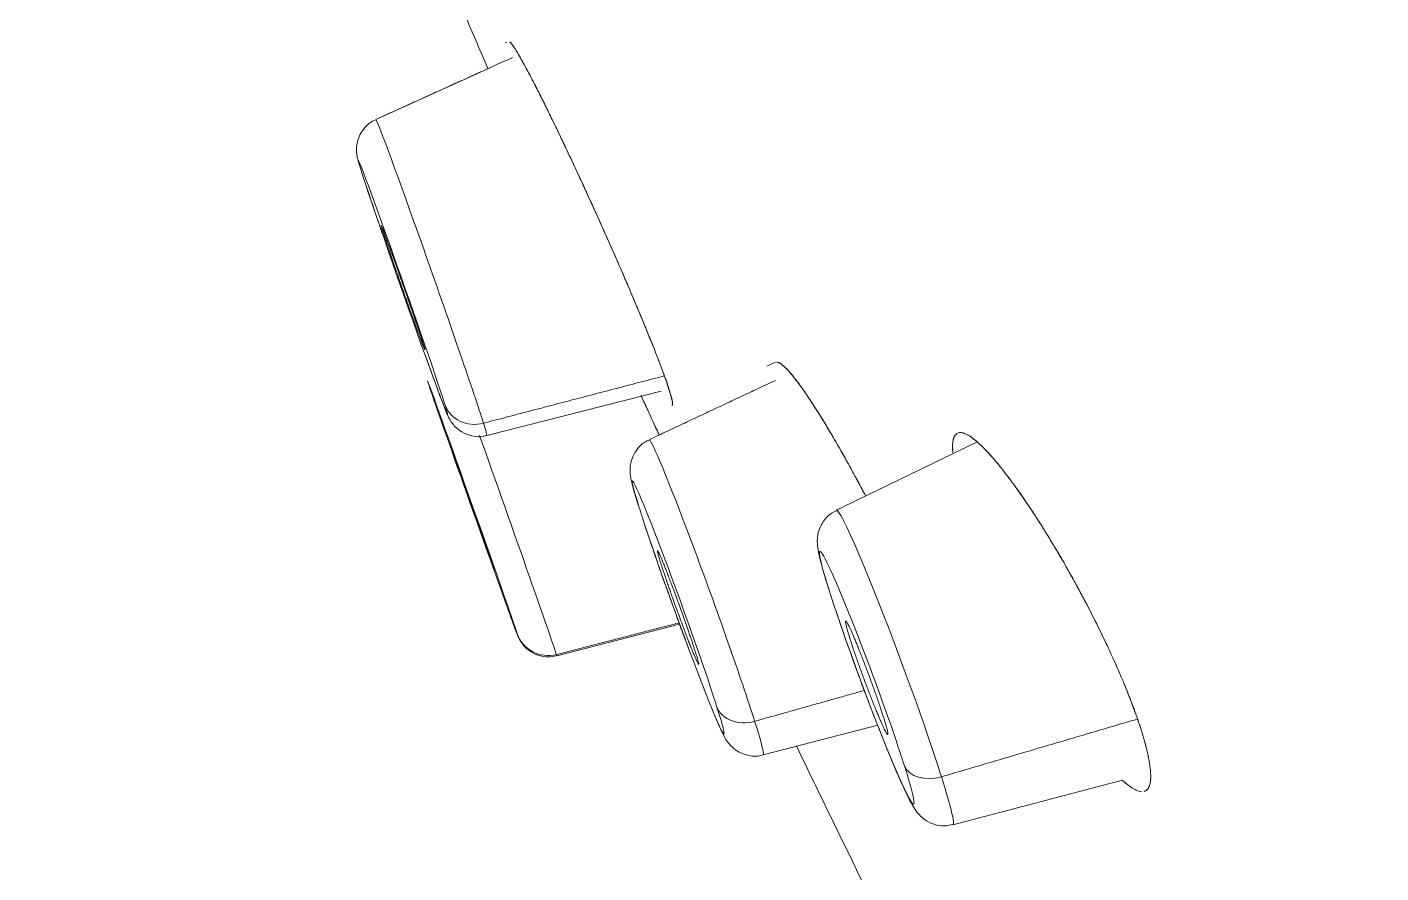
# Model space of a CAD drawing. Extents: x 5217 to 6345, y 0 to 827.
# Drawn here: x 5968.75 to 5981.06, y 460.53 to 468.23 of the extents above; entities that cross this region are included whole.
import ezdxf

# ---------------------------------------------------------------- set-up
doc = ezdxf.new("R2010")
doc.units = 0
doc.header["$LTSCALE"] = 30
doc.header["$MEASUREMENT"] = 0
doc.linetypes.add('HIDDEN2', pattern=[4.7625, 3.175, -1.5875])
doc.layers.add('1', color=7, linetype='CONTINUOUS')
doc.layers.add('2', color=1, linetype='HIDDEN2')

msp = doc.modelspace()

# ---------------------------------------------------------------- linework, layer by layer
at = {"layer": '1', "color": 7, "linetype": 'Continuous', "lineweight": 18}
for p, q in [((5973.107, 468.093), (5973.098, 468.088)), ((5972.966, 467.864), (5971.92, 467.39)), ((5975.553, 465.181), (5975.475, 465.144)), ((5972.93, 464.514), (5974.516, 464.918)), ((5973.566, 462.508), (5974.683, 462.796)), ((5975.443, 461.607), (5976.484, 461.878)), ((5977.168, 460.972), (5978.709, 461.378))]:
    msp.add_line(p, q, dxfattribs=at)
at = {"layer": '1', "color": 7, "linetype": 'Continuous', "lineweight": 13}
for centre, major_axis, ratio, start_param, end_param in [((5972.425, 465.952), (-0.505, 1.438), 0.013355, 3.669626, 6.288199), ((5972.167, 465.861), (-0.406, 1.156), 0.013355, 3.669626, 6.675669), ((5972.8, 463.854), (-0.409, 1.155), 0.004555, 3.407963, 6.414006), ((5972.167, 465.861), (-0.406, 1.156), 0.013355, 3.534076, 3.669626), ((5972.831, 464.894), (-0.286, -0.09), 0.92388, 0.034907, 1.517595), ((5972.425, 465.952), (-0.505, 1.438), 0.013355, 3.534076, 3.669626), ((5972.425, 465.952), (-0.505, 1.438), 0.013355, 3.140369, 3.534076), ((5973.058, 463.945), (-0.508, 1.437), 0.004555, 3.272414, 5.118639), ((5974.925, 463.042), (0.519, -1.434), 0.03186, 0.653836, 3.146206), ((5976.638, 462.403), (-0.53, 1.431), 0.049325, 4.052412, 6.287675), ((5976.384, 462.309), (0.427, -1.151), 0.049325, 1.886298, 3.925771), ((5972.8, 463.854), (-0.409, 1.155), 0.004555, 2.527384, 3.272414), ((5976.384, 462.309), (-0.427, 1.151), 0.049325, 0.910819, 3.925771), ((5972.8, 463.854), (-0.409, 1.155), 0.004555, 3.272414, 3.407963), ((5973.489, 462.809), (-0.286, -0.09), 0.991445, 0.034907, 1.517595), ((5973.058, 463.945), (-0.508, 1.437), 0.004555, 3.141112, 3.272414), ((5975.304, 462.144), (-0.286, -0.09), 0.793353, 0.05236, 1.530973), ((5974.925, 463.042), (-0.519, 1.434), 0.03186, 3.138637, 3.795429), ((5976.638, 462.403), (-0.53, 1.431), 0.049325, 3.925771, 4.052412), ((5977.007, 461.613), (0.286, 0.09), 0.707107, 3.211406, 4.685552), ((5976.638, 462.403), (-0.53, 1.431), 0.049325, 3.136792, 3.925771)]:
    msp.add_ellipse(centre, major_axis=major_axis, ratio=ratio, start_param=start_param, end_param=end_param, dxfattribs=at)
at = {"layer": '1', "color": 7, "linetype": 'Continuous', "lineweight": 18}
for centre, major_axis, ratio, start_param, end_param in [((5972.167, 465.861), (-0.406, 1.156), 0.013355, 0.392484, 0.528033), ((5972.167, 465.861), (-0.406, 1.156), 0.013355, 0.528033, 3.534076), ((5972.8, 463.854), (-0.409, 1.155), 0.004555, 0.130821, 0.26637), ((5972.8, 463.854), (-0.409, 1.155), 0.004555, 0.26637, 2.527384), ((5974.669, 462.949), (0.417, -1.153), 0.03186, 0.776612, 3.795429), ((5974.669, 462.949), (0.417, -1.153), 0.03186, 3.795429, 3.918204), ((5974.669, 462.949), (0.417, -1.153), 0.03186, 3.918204, 6.937022), ((5976.384, 462.309), (-0.427, 1.151), 0.049325, 0.784179, 0.910819), ((5976.384, 462.309), (0.427, -1.151), 0.049325, 0.910819, 1.886297), ((5974.669, 462.949), (0.417, -1.153), 0.03186, 0.653836, 0.776612), ((5976.384, 462.309), (0.427, -1.151), 0.049325, 0.784179, 0.910819)]:
    msp.add_ellipse(centre, major_axis=major_axis, ratio=ratio, start_param=start_param, end_param=end_param, dxfattribs=at)
for points, degree, knots in [([(5956.667, 553.255), (5956.667, 553.254), (5956.73, 553.053), (5956.799, 552.837), (5956.939, 552.39), (5957.084, 551.93), (5957.305, 551.23), (5957.532, 550.512), (5957.836, 549.547), (5958.146, 548.563), (5958.535, 547.33), (5958.93, 546.077), (5959.402, 544.58), (5959.879, 543.066), (5960.43, 541.318), (5960.985, 539.558), (5961.609, 537.578), (5962.234, 535.596), (5962.922, 533.414), (5963.608, 531.24), (5964.349, 528.89), (5965.083, 526.56), (5965.865, 524.081), (5966.636, 521.635), (5967.446, 519.068), (5968.24, 516.548), (5969.065, 513.934), (5969.87, 511.38), (5970.696, 508.759), (5971.5, 506.21), (5972.317, 503.619), (5973.109, 501.107), (5973.906, 498.578), (5974.695, 496.078), (5975.482, 493.579), (5976.3, 490.987), (5977.11, 488.418), (5977.944, 485.772), (5978.763, 483.175), (5979.603, 480.51), (5980.419, 477.921), (5981.253, 475.277), (5982.054, 472.737), (5982.868, 470.156), (5983.639, 467.709), (5984.419, 465.235), (5985.148, 462.924), (5985.881, 460.598), (5986.555, 458.462), (5987.229, 456.325), (5987.836, 454.4), (5988.44, 452.484), (5988.971, 450.799), (5989.497, 449.131), (5989.946, 447.707), (5990.388, 446.305), (5990.751, 445.154), (5990.958, 444.497), (5991.138, 443.926)], 2, [0, 0, 0, 0.033713, 0.033713, 0.068746, 0.068746, 0.10378, 0.10378, 0.138813, 0.138813, 0.173846, 0.173846, 0.208879, 0.208879, 0.243913, 0.243913, 0.278946, 0.278946, 0.313979, 0.313979, 0.349012, 0.349012, 0.384046, 0.384046, 0.419079, 0.419079, 0.454112, 0.454112, 0.489145, 0.489145, 0.524179, 0.524179, 0.559212, 0.559212, 0.594245, 0.594245, 0.629278, 0.629278, 0.664312, 0.664312, 0.699345, 0.699345, 0.734378, 0.734378, 0.769411, 0.769411, 0.804444, 0.804444, 0.839478, 0.839478, 0.874511, 0.874511, 0.909544, 0.909544, 0.944577, 0.944577, 0.979611, 0.979611, 1, 1, 1]), ([(5974.638, 496.259), (5975.418, 493.783), (5976.195, 491.319), (5976.996, 488.777), (5977.788, 486.267), (5978.601, 483.688), (5979.397, 481.165), (5980.211, 478.582), (5981, 476.081), (5981.803, 473.532), (5982.573, 471.091), (5983.354, 468.615), (5984.092, 466.274), (5984.837, 463.911), (5985.531, 461.709), (5986.229, 459.496), (5987.507, 455.442), (5988.082, 453.62), (5988.653, 451.808), (5989.155, 450.216), (5989.651, 448.641), (5990.075, 447.298), (5990.492, 445.975), (5990.834, 444.89), (5990.995, 444.381), (5991.138, 443.927)], 2, [0, 0, 0, 0.080141, 0.080141, 0.160282, 0.160282, 0.240423, 0.240423, 0.320564, 0.320564, 0.400705, 0.400705, 0.480846, 0.480846, 0.560987, 0.560987, 0.641128, 0.721269, 0.721269, 0.80141, 0.80141, 0.881552, 0.881552, 0.961693, 0.961693, 1, 1, 1]), ([(5973.14, 468.095), (5973.144, 468.092), (5973.155, 468.079), (5973.178, 468.047), (5973.209, 467.996), (5973.247, 467.93), (5973.29, 467.851), (5973.339, 467.758), (5973.393, 467.653), (5973.452, 467.535), (5973.515, 467.407), (5973.582, 467.269), (5973.652, 467.123), (5973.724, 466.969), (5973.798, 466.81), (5973.873, 466.646), (5973.947, 466.482), (5974.021, 466.317), (5974.093, 466.155), (5974.163, 465.995), (5974.229, 465.84), (5974.292, 465.691), (5974.351, 465.55), (5974.405, 465.417), (5974.446, 465.315), (5974.476, 465.238), (5974.497, 465.184), (5974.517, 465.132), (5974.531, 465.093), (5974.542, 465.064), (5974.549, 465.044), (5974.556, 465.025), (5974.562, 465.007), (5974.568, 464.989), (5974.574, 464.972), (5974.579, 464.955), (5974.585, 464.94), (5974.588, 464.93), (5974.589, 464.925)], 3, [0, 0, 0, 0, 0.029063, 0.066069, 0.103449, 0.140733, 0.177945, 0.214837, 0.251967, 0.288988, 0.326309, 0.363782, 0.401336, 0.438956, 0.476966, 0.514726, 0.552527, 0.589999, 0.6276, 0.664845, 0.702225, 0.739399, 0.776542, 0.813641, 0.850763, 0.869369, 0.887955, 0.906561, 0.925227, 0.933572, 0.9419, 0.950214, 0.958518, 0.966814, 0.975108, 0.983401, 0.991697, 1, 1, 1, 1]), ([(5974.589, 464.925), (5974.588, 464.928), (5974.587, 464.933), (5974.584, 464.941), (5974.581, 464.95), (5974.578, 464.959), (5974.575, 464.968), (5974.572, 464.977), (5974.569, 464.986), (5974.566, 464.996), (5974.562, 465.006), (5974.559, 465.016), (5974.555, 465.027), (5974.551, 465.037), (5974.547, 465.048), (5974.543, 465.059), (5974.539, 465.071), (5974.531, 465.094), (5974.517, 465.13), (5974.498, 465.182), (5974.476, 465.238), (5974.447, 465.313), (5974.407, 465.412), (5974.354, 465.543), (5974.294, 465.686), (5974.233, 465.831), (5974.17, 465.978), (5974.103, 466.131), (5974.028, 466.301), (5973.949, 466.478), (5973.872, 466.648), (5973.812, 466.778), (5973.764, 466.882), (5973.715, 466.988), (5973.656, 467.114), (5973.585, 467.262), (5973.513, 467.411), (5973.448, 467.544), (5973.388, 467.664), (5973.335, 467.767), (5973.285, 467.862), (5973.243, 467.937), (5973.208, 467.998), (5973.178, 468.047), (5973.156, 468.078), (5973.145, 468.091), (5973.141, 468.094)], 3, [0, 0, 0, 0, 0.004563, 0.009134, 0.013714, 0.018302, 0.022899, 0.027504, 0.032118, 0.03674, 0.04137, 0.046009, 0.050657, 0.055312, 0.059977, 0.064649, 0.069331, 0.07402, 0.092926, 0.111835, 0.130746, 0.14966, 0.18501, 0.221578, 0.259778, 0.298617, 0.330962, 0.366388, 0.407138, 0.448735, 0.487892, 0.524511, 0.539697, 0.561403, 0.600368, 0.632657, 0.675606, 0.721276, 0.750152, 0.790728, 0.830545, 0.866039, 0.899087, 0.936654, 0.973822, 1, 1, 1, 1]), ([(5974.589, 464.925), (5974.588, 464.928), (5974.587, 464.933), (5974.584, 464.941), (5974.581, 464.95), (5974.578, 464.959), (5974.575, 464.968), (5974.572, 464.977), (5974.569, 464.986), (5974.566, 464.996), (5974.562, 465.006), (5974.559, 465.016), (5974.555, 465.027), (5974.551, 465.037), (5974.547, 465.048), (5974.543, 465.059), (5974.539, 465.071), (5974.531, 465.094), (5974.517, 465.13), (5974.498, 465.182), (5974.476, 465.238), (5974.447, 465.313), (5974.407, 465.412), (5974.354, 465.543), (5974.294, 465.686), (5974.233, 465.831), (5974.17, 465.978), (5974.103, 466.131), (5974.028, 466.301), (5973.949, 466.478), (5973.872, 466.648), (5973.812, 466.778), (5973.764, 466.882), (5973.715, 466.988), (5973.656, 467.114), (5973.585, 467.262), (5973.513, 467.411), (5973.448, 467.544), (5973.388, 467.664), (5973.335, 467.767), (5973.285, 467.862), (5973.243, 467.937), (5973.208, 467.998), (5973.178, 468.047), (5973.156, 468.078), (5973.145, 468.091), (5973.141, 468.094)], 3, [0, 0, 0, 0, 0.004563, 0.009134, 0.013714, 0.018302, 0.022899, 0.027504, 0.032118, 0.03674, 0.04137, 0.046009, 0.050657, 0.055312, 0.059977, 0.064649, 0.069331, 0.07402, 0.092926, 0.111835, 0.130746, 0.14966, 0.18501, 0.221578, 0.259778, 0.298617, 0.330962, 0.366388, 0.407138, 0.448735, 0.487892, 0.524511, 0.539697, 0.561403, 0.600368, 0.632657, 0.675606, 0.721276, 0.750152, 0.790728, 0.830545, 0.866039, 0.899087, 0.936654, 0.973822, 1, 1, 1, 1]), ([(5973.141, 468.094), (5973.145, 468.091), (5973.156, 468.078), (5973.178, 468.047), (5973.209, 467.996), (5973.247, 467.93), (5973.29, 467.851), (5973.339, 467.758), (5973.393, 467.653), (5973.452, 467.535), (5973.515, 467.407), (5973.582, 467.269), (5973.652, 467.123), (5973.724, 466.969), (5973.798, 466.81), (5973.873, 466.646), (5973.947, 466.482), (5974.021, 466.317), (5974.093, 466.155), (5974.163, 465.995), (5974.229, 465.84), (5974.292, 465.691), (5974.351, 465.55), (5974.405, 465.417), (5974.446, 465.315), (5974.476, 465.238), (5974.497, 465.184), (5974.517, 465.132), (5974.531, 465.093), (5974.542, 465.064), (5974.549, 465.044), (5974.556, 465.025), (5974.562, 465.007), (5974.568, 464.989), (5974.574, 464.972), (5974.579, 464.955), (5974.585, 464.94), (5974.588, 464.93), (5974.589, 464.925)], 3, [0, 0, 0, 0, 0.026332, 0.063442, 0.100928, 0.138316, 0.175633, 0.212628, 0.249863, 0.286988, 0.324414, 0.361993, 0.399652, 0.437378, 0.475495, 0.513361, 0.551268, 0.588845, 0.626553, 0.663902, 0.701387, 0.738666, 0.775913, 0.813116, 0.850344, 0.869001, 0.88764, 0.906298, 0.925016, 0.933385, 0.941736, 0.950074, 0.958401, 0.966721, 0.975038, 0.983354, 0.991674, 1, 1, 1, 1]), ([(5971.922, 467.387), (5971.914, 467.384), (5971.874, 467.371), (5971.821, 467.322), (5971.774, 467.254), (5971.751, 467.188), (5971.743, 467.132), (5971.745, 467.091), (5971.748, 467.065), (5971.752, 467.045), (5971.759, 467.016), (5971.768, 466.986), (5971.779, 466.95), (5971.783, 466.936)], 3, [0, 0, 0, 0, 0.029828, 0.153181, 0.252945, 0.337459, 0.408251, 0.462831, 0.503848, 0.54956, 0.629075, 0.868496, 1, 1, 1, 1]), ([(5971.831, 466.79), (5971.859, 466.706), (5971.904, 466.571), (5971.962, 466.403), (5971.979, 466.352)], 3, [0, 0, 0, 0, 0.708731, 1, 1, 1, 1]), ([(5972.325, 465.366), (5972.341, 465.322), (5972.388, 465.191), (5972.427, 465.084), (5972.452, 465.018)], 3, [0, 0, 0, 0, 0.325666, 1, 1, 1, 1]), ([(5975.564, 465.182), (5975.57, 465.182), (5975.586, 465.178), (5975.615, 465.158), (5975.655, 465.122), (5975.701, 465.07), (5975.753, 465.003), (5975.812, 464.923), (5975.875, 464.828), (5975.944, 464.721), (5976.018, 464.602), (5976.095, 464.471), (5976.176, 464.33), (5976.259, 464.18), (5976.324, 464.057), (5976.363, 463.985), (5976.373, 463.966)], 3, [0, 0, 0, 0, 0.059309, 0.134659, 0.209842, 0.284673, 0.359995, 0.435104, 0.510477, 0.586339, 0.662466, 0.739389, 0.816974, 0.894597, 0.972153, 1, 1, 1, 1]), ([(5976.373, 463.966), (5976.363, 463.985), (5976.333, 464.041), (5976.285, 464.131), (5976.229, 464.233), (5976.181, 464.319), (5976.137, 464.397), (5976.092, 464.475), (5976.052, 464.544), (5976.02, 464.596), (5976.002, 464.628), (5975.979, 464.665), (5975.936, 464.734), (5975.872, 464.834), (5975.807, 464.929), (5975.748, 465.011), (5975.697, 465.075), (5975.65, 465.127), (5975.612, 465.161), (5975.592, 465.174), (5975.583, 465.178), (5975.583, 465.178)], 3, [0, 0, 0, 0, 0.029477, 0.086712, 0.141446, 0.193684, 0.229775, 0.274703, 0.331475, 0.357195, 0.374608, 0.392754, 0.431339, 0.517993, 0.615987, 0.677171, 0.763601, 0.84852, 0.924393, 0.995264, 1, 1, 1, 1]), ([(5976.373, 463.966), (5976.363, 463.985), (5976.333, 464.041), (5976.285, 464.131), (5976.229, 464.233), (5976.181, 464.319), (5976.137, 464.397), (5976.092, 464.475), (5976.052, 464.544), (5976.02, 464.596), (5976.002, 464.628), (5975.979, 464.665), (5975.936, 464.734), (5975.872, 464.834), (5975.807, 464.929), (5975.748, 465.011), (5975.697, 465.075), (5975.65, 465.127), (5975.612, 465.161), (5975.592, 465.174), (5975.583, 465.178), (5975.583, 465.178)], 3, [0, 0, 0, 0, 0.029477, 0.086712, 0.141446, 0.193684, 0.229775, 0.274703, 0.331475, 0.357195, 0.374608, 0.392754, 0.431339, 0.517993, 0.615987, 0.677171, 0.763601, 0.84852, 0.924393, 0.995264, 1, 1, 1, 1]), ([(5975.584, 465.177), (5975.594, 465.172), (5975.615, 465.158), (5975.655, 465.122), (5975.701, 465.07), (5975.753, 465.003), (5975.812, 464.923), (5975.875, 464.828), (5975.944, 464.721), (5976.018, 464.602), (5976.095, 464.471), (5976.176, 464.33), (5976.259, 464.18), (5976.324, 464.057), (5976.363, 463.985), (5976.373, 463.966)], 3, [0, 0, 0, 0, 0.080064, 0.159991, 0.239542, 0.319616, 0.399464, 0.479592, 0.560241, 0.641171, 0.722946, 0.805427, 0.887946, 0.970396, 1, 1, 1, 1]), ([(5972.452, 465.018), (5972.465, 464.982), (5972.517, 464.838), (5972.552, 464.749), (5972.576, 464.693), (5972.588, 464.667), (5972.611, 464.63), (5972.646, 464.587), (5972.707, 464.539), (5972.795, 464.506), (5972.876, 464.498), (5972.919, 464.513), (5972.929, 464.517)], 3, [0, 0, 0, 0, 0.116462, 0.493699, 0.603453, 0.673814, 0.705401, 0.749759, 0.812341, 0.890519, 0.974728, 1, 1, 1, 1]), ([(5972.419, 464.927), (5972.434, 464.881), (5972.473, 464.769), (5972.533, 464.596), (5972.564, 464.509)], 3, [0, 0, 0, 0, 0.547014, 1, 1, 1, 1]), ([(5974.331, 464.878), (5974.336, 464.867), (5974.366, 464.803), (5974.42, 464.685), (5974.47, 464.577), (5974.495, 464.523)], 3, [0, 0, 0, 0, 0.097779, 0.551555, 1, 1, 1, 1]), ([(5974.331, 464.878), (5974.336, 464.867), (5974.366, 464.803), (5974.42, 464.685), (5974.47, 464.577), (5974.495, 464.523)], 3, [0, 0, 0, 0, 0.097779, 0.551555, 1, 1, 1, 1]), ([(5974.496, 464.52), (5974.471, 464.575), (5974.424, 464.676), (5974.37, 464.794), (5974.341, 464.856), (5974.333, 464.873)], 3, [0, 0, 0, 0, 0.459708, 0.851133, 1, 1, 1, 1]), ([(5974.496, 464.52), (5974.471, 464.575), (5974.424, 464.676), (5974.37, 464.794), (5974.341, 464.856), (5974.333, 464.873)], 3, [0, 0, 0, 0, 0.459708, 0.851133, 1, 1, 1, 1]), ([(5974.589, 464.925), (5974.59, 464.922), (5974.592, 464.917), (5974.594, 464.91), (5974.596, 464.902), (5974.598, 464.895), (5974.6, 464.888), (5974.602, 464.882), (5974.604, 464.875), (5974.606, 464.869), (5974.607, 464.863), (5974.609, 464.857), (5974.61, 464.852), (5974.612, 464.846), (5974.613, 464.841), (5974.614, 464.836), (5974.615, 464.832), (5974.616, 464.827), (5974.617, 464.819), (5974.619, 464.807), (5974.619, 464.796), (5974.617, 464.79), (5974.614, 464.788), (5974.613, 464.788), (5974.613, 464.788)], 3, [0, 0, 0, 0, 0.029481, 0.058939, 0.088376, 0.117797, 0.147206, 0.176605, 0.205998, 0.235389, 0.264782, 0.29418, 0.323586, 0.353005, 0.38244, 0.411894, 0.441371, 0.470874, 0.500408, 0.625352, 0.750068, 0.874839, 0.99995, 1, 1, 1, 1]), ([(5974.614, 464.788), (5974.615, 464.788), (5974.617, 464.79), (5974.619, 464.796), (5974.619, 464.808), (5974.617, 464.82), (5974.615, 464.832), (5974.613, 464.841), (5974.611, 464.851), (5974.608, 464.861), (5974.605, 464.872), (5974.602, 464.885), (5974.598, 464.897), (5974.594, 464.911), (5974.591, 464.92), (5974.589, 464.925)], 3, [0, 0, 0, 0, 0.106646, 0.235693, 0.364835, 0.494071, 0.550984, 0.607723, 0.664287, 0.720676, 0.77689, 0.83293, 0.888794, 0.944485, 1, 1, 1, 1]), ([(5974.614, 464.788), (5974.615, 464.788), (5974.617, 464.79), (5974.619, 464.796), (5974.619, 464.808), (5974.617, 464.82), (5974.615, 464.832), (5974.613, 464.841), (5974.611, 464.851), (5974.608, 464.861), (5974.605, 464.872), (5974.602, 464.885), (5974.598, 464.897), (5974.594, 464.911), (5974.591, 464.92), (5974.589, 464.925)], 3, [0, 0, 0, 0, 0.106646, 0.235693, 0.364835, 0.494071, 0.550984, 0.607723, 0.664287, 0.720676, 0.77689, 0.83293, 0.888794, 0.944485, 1, 1, 1, 1]), ([(5974.589, 464.925), (5974.59, 464.922), (5974.592, 464.917), (5974.594, 464.91), (5974.596, 464.902), (5974.598, 464.895), (5974.6, 464.888), (5974.602, 464.882), (5974.604, 464.875), (5974.606, 464.869), (5974.607, 464.863), (5974.609, 464.857), (5974.61, 464.852), (5974.612, 464.846), (5974.613, 464.841), (5974.614, 464.836), (5974.615, 464.832), (5974.616, 464.827), (5974.617, 464.819), (5974.619, 464.807), (5974.619, 464.796), (5974.617, 464.791), (5974.616, 464.789), (5974.615, 464.789)], 3, [0, 0, 0, 0, 0.031627, 0.063229, 0.094809, 0.126372, 0.157921, 0.18946, 0.220993, 0.252524, 0.284056, 0.315594, 0.347141, 0.378701, 0.410278, 0.441877, 0.473499, 0.505151, 0.536834, 0.670873, 0.804667, 0.938521, 1, 1, 1, 1]), ([(5977.209, 464.535), (5977.2, 464.531), (5977.185, 464.517), (5977.17, 464.482), (5977.164, 464.433), (5977.165, 464.387), (5977.167, 464.36), (5977.168, 464.355)], 3, [0, 0, 0, 0, 0.237941, 0.484727, 0.72268, 0.954919, 1, 1, 1, 1]), ([(5977.209, 464.535), (5977.2, 464.531), (5977.185, 464.517), (5977.17, 464.482), (5977.164, 464.433), (5977.165, 464.387), (5977.167, 464.36), (5977.168, 464.355)], 3, [0, 0, 0, 0, 0.237941, 0.484727, 0.72268, 0.954919, 1, 1, 1, 1]), ([(5977.167, 464.369), (5977.165, 464.392), (5977.164, 464.435), (5977.171, 464.481), (5977.179, 464.503), (5977.184, 464.511)], 3, [0, 0, 0, 0, 0.358134, 0.717162, 1, 1, 1, 1]), ([(5977.167, 464.369), (5977.165, 464.392), (5977.164, 464.435), (5977.17, 464.48), (5977.179, 464.502), (5977.183, 464.51)], 3, [0, 0, 0, 0, 0.362364, 0.725631, 1, 1, 1, 1]), ([(5977.217, 464.539), (5977.224, 464.541), (5977.243, 464.542), (5977.279, 464.532), (5977.326, 464.506), (5977.38, 464.465), (5977.44, 464.409), (5977.507, 464.339), (5977.579, 464.254), (5977.657, 464.155), (5977.74, 464.043), (5977.827, 463.919), (5977.917, 463.783), (5978.01, 463.637), (5978.103, 463.483), (5978.185, 463.342), (5978.256, 463.216), (5978.315, 463.108), (5978.382, 462.982), (5978.456, 462.838), (5978.535, 462.678), (5978.609, 462.522), (5978.665, 462.395), (5978.707, 462.297), (5978.737, 462.225), (5978.765, 462.154), (5978.787, 462.098), (5978.803, 462.056), (5978.814, 462.026), (5978.825, 461.997), (5978.835, 461.969), (5978.845, 461.941), (5978.854, 461.913), (5978.864, 461.886), (5978.872, 461.859), (5978.878, 461.842), (5978.881, 461.833)], 3, [0, 0, 0, 0, 0.03145, 0.072539, 0.114108, 0.155877, 0.197902, 0.239694, 0.281655, 0.324189, 0.367281, 0.410515, 0.454309, 0.498211, 0.542134, 0.586053, 0.614713, 0.643327, 0.672023, 0.713948, 0.755872, 0.797031, 0.838106, 0.858434, 0.878732, 0.899045, 0.919417, 0.928415, 0.937394, 0.946356, 0.955306, 0.964248, 0.973184, 0.982119, 0.991056, 1, 1, 1, 1]), ([(5977.217, 464.539), (5977.224, 464.541), (5977.243, 464.542), (5977.279, 464.532), (5977.326, 464.506), (5977.38, 464.465), (5977.44, 464.409), (5977.507, 464.339), (5977.579, 464.254), (5977.657, 464.155), (5977.74, 464.043), (5977.827, 463.919), (5977.917, 463.783), (5978.01, 463.637), (5978.103, 463.483), (5978.185, 463.342), (5978.256, 463.216), (5978.315, 463.108), (5978.382, 462.982), (5978.456, 462.838), (5978.535, 462.678), (5978.609, 462.522), (5978.665, 462.395), (5978.707, 462.297), (5978.737, 462.225), (5978.765, 462.154), (5978.787, 462.098), (5978.803, 462.056), (5978.814, 462.026), (5978.825, 461.997), (5978.835, 461.969), (5978.845, 461.941), (5978.854, 461.913), (5978.864, 461.886), (5978.872, 461.859), (5978.878, 461.842), (5978.881, 461.833)], 3, [0, 0, 0, 0, 0.03145, 0.072539, 0.114108, 0.155877, 0.197902, 0.239694, 0.281655, 0.324189, 0.367281, 0.410515, 0.454309, 0.498211, 0.542134, 0.586053, 0.614713, 0.643327, 0.672023, 0.713948, 0.755872, 0.797031, 0.838106, 0.858434, 0.878732, 0.899045, 0.919417, 0.928415, 0.937394, 0.946356, 0.955306, 0.964248, 0.973184, 0.982119, 0.991056, 1, 1, 1, 1]), ([(5978.881, 461.833), (5978.879, 461.838), (5978.876, 461.848), (5978.871, 461.862), (5978.867, 461.877), (5978.862, 461.892), (5978.856, 461.907), (5978.851, 461.922), (5978.846, 461.938), (5978.84, 461.953), (5978.835, 461.969), (5978.829, 461.985), (5978.823, 462.001), (5978.818, 462.017), (5978.811, 462.034), (5978.805, 462.05), (5978.799, 462.067), (5978.786, 462.101), (5978.766, 462.153), (5978.738, 462.224), (5978.707, 462.296), (5978.666, 462.393), (5978.611, 462.517), (5978.538, 462.671), (5978.459, 462.833), (5978.375, 462.997), (5978.287, 463.161), (5978.199, 463.319), (5978.123, 463.45), (5978.061, 463.553), (5978.005, 463.644), (5977.946, 463.738), (5977.885, 463.832), (5977.832, 463.91), (5977.785, 463.98), (5977.727, 464.06), (5977.674, 464.132), (5977.625, 464.196), (5977.574, 464.26), (5977.506, 464.34), (5977.436, 464.413), (5977.375, 464.469), (5977.332, 464.502), (5977.307, 464.517), (5977.299, 464.521)], 3, [0, 0, 0, 0, 0.005424, 0.010857, 0.0163, 0.021753, 0.027216, 0.032688, 0.038171, 0.043663, 0.049165, 0.054677, 0.060198, 0.06573, 0.071271, 0.076823, 0.082384, 0.087955, 0.110408, 0.132875, 0.155357, 0.177855, 0.221061, 0.265825, 0.312625, 0.360305, 0.406406, 0.454724, 0.498698, 0.524698, 0.551256, 0.584942, 0.617064, 0.647624, 0.669579, 0.694997, 0.742477, 0.760568, 0.781987, 0.835322, 0.889968, 0.927362, 0.976419, 1, 1, 1, 1]), ([(5978.881, 461.833), (5978.879, 461.838), (5978.876, 461.848), (5978.871, 461.862), (5978.867, 461.877), (5978.862, 461.892), (5978.856, 461.907), (5978.851, 461.922), (5978.846, 461.938), (5978.84, 461.953), (5978.835, 461.969), (5978.829, 461.985), (5978.823, 462.001), (5978.818, 462.017), (5978.811, 462.034), (5978.805, 462.05), (5978.799, 462.067), (5978.786, 462.101), (5978.766, 462.153), (5978.738, 462.224), (5978.707, 462.296), (5978.666, 462.393), (5978.611, 462.517), (5978.538, 462.671), (5978.459, 462.833), (5978.375, 462.997), (5978.287, 463.161), (5978.199, 463.319), (5978.123, 463.45), (5978.061, 463.553), (5978.005, 463.644), (5977.946, 463.738), (5977.885, 463.832), (5977.832, 463.91), (5977.785, 463.98), (5977.727, 464.06), (5977.674, 464.132), (5977.625, 464.196), (5977.574, 464.26), (5977.506, 464.34), (5977.436, 464.413), (5977.375, 464.469), (5977.332, 464.502), (5977.307, 464.517), (5977.299, 464.521)], 3, [0, 0, 0, 0, 0.005424, 0.010857, 0.0163, 0.021753, 0.027216, 0.032688, 0.038171, 0.043663, 0.049165, 0.054677, 0.060198, 0.06573, 0.071271, 0.076823, 0.082384, 0.087955, 0.110408, 0.132875, 0.155357, 0.177855, 0.221061, 0.265825, 0.312625, 0.360305, 0.406406, 0.454724, 0.498698, 0.524698, 0.551256, 0.584942, 0.617064, 0.647624, 0.669579, 0.694997, 0.742477, 0.760568, 0.781987, 0.835322, 0.889968, 0.927362, 0.976419, 1, 1, 1, 1]), ([(5974.407, 464.472), (5974.397, 464.469), (5974.356, 464.454), (5974.302, 464.401), (5974.258, 464.331), (5974.237, 464.265), (5974.231, 464.211), (5974.233, 464.171), (5974.237, 464.133), (5974.253, 464.057), (5974.281, 463.956), (5974.311, 463.868)], 3, [0, 0, 0, 0, 0.029943, 0.122399, 0.198106, 0.263368, 0.319221, 0.368547, 0.428021, 0.541822, 1, 1, 1, 1]), ([(5976.108, 463.83), (5976.08, 463.818), (5976.03, 463.787), (5975.976, 463.719), (5975.946, 463.648), (5975.935, 463.586), (5975.934, 463.535), (5975.94, 463.479), (5975.961, 463.377), (5975.999, 463.237), (5976.037, 463.123)], 3, [0, 0, 0, 0, 0.073253, 0.14941, 0.215145, 0.274185, 0.331385, 0.406922, 0.573294, 1, 1, 1, 1]), ([(5973.128, 462.919), (5973.135, 462.897), (5973.178, 462.778), (5973.198, 462.725), (5973.211, 462.692), (5973.216, 462.68), (5973.222, 462.666), (5973.234, 462.644), (5973.261, 462.604), (5973.312, 462.554), (5973.392, 462.511), (5973.483, 462.493), (5973.538, 462.504), (5973.562, 462.512)], 3, [0, 0, 0, 0, 0.083783, 0.498237, 0.577638, 0.614612, 0.63518, 0.656505, 0.698778, 0.761331, 0.847631, 0.937257, 1, 1, 1, 1]), ([(5974.635, 462.927), (5974.642, 462.909), (5974.674, 462.817), (5974.708, 462.724), (5974.736, 462.651)], 3, [0, 0, 0, 0, 0.193671, 1, 1, 1, 1]), ([(5976.108, 462.907), (5976.149, 462.783), (5976.24, 462.521), (5976.369, 462.171), (5976.439, 461.991), (5976.455, 461.95)], 3, [0, 0, 0, 0, 0.415816, 0.866058, 1, 1, 1, 1]), ([(5974.994, 461.984), (5975.017, 461.928), (5975.055, 461.842), (5975.084, 461.78), (5975.119, 461.724), (5975.163, 461.674), (5975.227, 461.627), (5975.317, 461.597), (5975.395, 461.592), (5975.435, 461.607), (5975.442, 461.61)], 3, [0, 0, 0, 0, 0.293731, 0.538939, 0.636523, 0.700946, 0.780875, 0.874305, 0.978382, 1, 1, 1, 1]), ([(5976.489, 461.865), (5976.517, 461.793), (5976.597, 461.588), (5976.717, 461.31), (5976.786, 461.168), (5976.846, 461.076), (5976.91, 461.016), (5976.989, 460.974), (5977.081, 460.956), (5977.14, 460.967), (5977.166, 460.976)], 3, [0, 0, 0, 0, 0.134752, 0.411941, 0.699406, 0.788778, 0.837188, 0.891756, 0.953536, 1, 1, 1, 1]), ([(5978.907, 461.276), (5978.907, 461.276), (5978.919, 461.279), (5978.938, 461.291), (5978.958, 461.327), (5978.967, 461.377), (5978.967, 461.432), (5978.963, 461.483), (5978.957, 461.524), (5978.95, 461.569), (5978.942, 461.608), (5978.935, 461.639), (5978.929, 461.662), (5978.923, 461.685), (5978.917, 461.708), (5978.911, 461.733), (5978.904, 461.757), (5978.896, 461.782), (5978.889, 461.807), (5978.883, 461.824), (5978.881, 461.833)], 3, [0, 0, 0, 0, 0.003697, 0.13735, 0.262622, 0.389414, 0.514234, 0.575839, 0.637367, 0.69882, 0.7602, 0.787222, 0.814149, 0.840981, 0.867719, 0.894363, 0.920913, 0.947369, 0.973731, 1, 1, 1, 1]), ([(5978.881, 461.833), (5978.882, 461.828), (5978.885, 461.818), (5978.89, 461.804), (5978.894, 461.789), (5978.898, 461.775), (5978.902, 461.761), (5978.906, 461.747), (5978.91, 461.733), (5978.914, 461.72), (5978.918, 461.706), (5978.921, 461.693), (5978.925, 461.68), (5978.928, 461.667), (5978.931, 461.654), (5978.934, 461.642), (5978.937, 461.629), (5978.942, 461.605), (5978.95, 461.569), (5978.957, 461.524), (5978.963, 461.483), (5978.967, 461.432), (5978.967, 461.376), (5978.957, 461.326), (5978.941, 461.297), (5978.927, 461.286), (5978.922, 461.283)], 3, [0, 0, 0, 0, 0.015928, 0.031853, 0.047777, 0.063701, 0.079629, 0.095561, 0.111501, 0.127451, 0.143412, 0.159387, 0.175379, 0.191388, 0.207418, 0.22347, 0.239547, 0.255651, 0.32113, 0.386447, 0.451749, 0.517184, 0.652386, 0.787119, 0.922773, 1, 1, 1, 1]), ([(5978.907, 461.276), (5978.907, 461.276), (5978.919, 461.279), (5978.938, 461.291), (5978.958, 461.327), (5978.967, 461.377), (5978.967, 461.432), (5978.963, 461.483), (5978.957, 461.524), (5978.95, 461.569), (5978.942, 461.608), (5978.935, 461.639), (5978.929, 461.662), (5978.923, 461.685), (5978.917, 461.708), (5978.911, 461.733), (5978.904, 461.757), (5978.896, 461.782), (5978.889, 461.807), (5978.883, 461.824), (5978.881, 461.833)], 3, [0, 0, 0, 0, 0.003697, 0.13735, 0.262622, 0.389414, 0.514234, 0.575839, 0.637367, 0.69882, 0.7602, 0.787222, 0.814149, 0.840981, 0.867719, 0.894363, 0.920913, 0.947369, 0.973731, 1, 1, 1, 1]), ([(5978.881, 461.833), (5978.882, 461.828), (5978.885, 461.818), (5978.89, 461.804), (5978.894, 461.789), (5978.898, 461.775), (5978.902, 461.761), (5978.906, 461.747), (5978.91, 461.733), (5978.914, 461.72), (5978.918, 461.706), (5978.921, 461.693), (5978.925, 461.68), (5978.928, 461.667), (5978.931, 461.654), (5978.934, 461.642), (5978.937, 461.629), (5978.942, 461.605), (5978.95, 461.569), (5978.957, 461.524), (5978.963, 461.483), (5978.967, 461.432), (5978.967, 461.376), (5978.957, 461.326), (5978.941, 461.297), (5978.927, 461.286), (5978.922, 461.283)], 3, [0, 0, 0, 0, 0.015928, 0.031853, 0.047777, 0.063701, 0.079629, 0.095561, 0.111501, 0.127451, 0.143412, 0.159387, 0.175379, 0.191388, 0.207418, 0.22347, 0.239547, 0.255651, 0.32113, 0.386447, 0.451749, 0.517184, 0.652386, 0.787119, 0.922773, 1, 1, 1, 1]), ([(5975.748, 461.683), (5975.848, 461.474), (5976.162, 460.826), (5976.479, 460.179), (5976.697, 459.741)], 3, [0, 0, 0, 0, 0.321527, 1, 1, 1, 1]), ([(5975.748, 461.683), (5975.848, 461.474), (5976.162, 460.826), (5976.479, 460.179), (5976.697, 459.741)], 3, [0, 0, 0, 0, 0.321527, 1, 1, 1, 1]), ([(5978.708, 461.378), (5978.71, 461.376), (5978.723, 461.364), (5978.747, 461.344), (5978.785, 461.315), (5978.828, 461.289), (5978.86, 461.277), (5978.876, 461.274), (5978.879, 461.274)], 3, [0, 0, 0, 0, 0.024844, 0.191401, 0.354429, 0.629716, 0.94324, 1, 1, 1, 1]), ([(5978.708, 461.378), (5978.71, 461.376), (5978.723, 461.364), (5978.747, 461.344), (5978.785, 461.315), (5978.828, 461.289), (5978.86, 461.277), (5978.876, 461.274), (5978.879, 461.274)], 3, [0, 0, 0, 0, 0.024837, 0.191419, 0.354471, 0.629799, 0.94337, 1, 1, 1, 1]), ([(5978.843, 461.284), (5978.837, 461.286), (5978.8, 461.302), (5978.754, 461.336), (5978.711, 461.375), (5978.709, 461.376)], 3, [0, 0, 0, 0, 0.152685, 0.972437, 1, 1, 1, 1]), ([(5978.843, 461.284), (5978.837, 461.286), (5978.8, 461.302), (5978.754, 461.336), (5978.711, 461.375), (5978.709, 461.376)], 3, [0, 0, 0, 0, 0.152685, 0.972437, 1, 1, 1, 1])]:
    msp.add_open_spline(points, degree=degree, knots=knots, dxfattribs=at)
for points, weights in [([(5991.624, 439.699), (5990.913, 441.954), (5973.709, 496.519)], [0.983511683882, 0.715597051788, 1]), ([(5991.624, 439.699), (5990.919, 441.934), (5973.868, 496.013)], [0.983511683882, 0.717332143437, 0.996339416072])]:
    msp.add_rational_spline(points, weights, degree=2, dxfattribs=at)
for points, degree in [([(5972.614, 468.614), (5972.722, 468.36), (5972.83, 468.106), (5972.94, 467.852)], 3), ([(5972.614, 468.614), (5972.722, 468.36), (5972.83, 468.106), (5972.94, 467.852)], 3), ([(5973.164, 467.954), (5971.92, 467.39)], 1), ([(5975.553, 465.015), (5974.406, 464.476)], 1), ([(5977.387, 464.455), (5976.107, 463.834)], 1), ([(5974.373, 463.679), (5974.481, 463.351), (5974.635, 462.927)], 2), ([(5973.099, 462.998), (5973.109, 462.97), (5973.119, 462.943), (5973.128, 462.919)], 3), ([(5974.68, 462.804), (5974.698, 462.753), (5974.717, 462.702), (5974.735, 462.653)], 3)]:
    msp.add_open_spline(points, degree=degree, dxfattribs=at)
for points, weights in [([(5971.981, 466.383), (5971.912, 466.602), (5972.098, 466.08), (5972.285, 465.558), (5972.354, 465.339)], [1, 0.707106781185, 1, 0.707106781185, 1]), ([(5972.354, 465.339), (5972.423, 465.12), (5972.236, 465.642), (5972.05, 466.164), (5971.981, 466.383)], [1, 0.70710678119, 1, 0.70710678119, 1]), ([(5972.601, 464.415), (5972.578, 464.489), (5972.777, 463.929), (5972.975, 463.368), (5972.999, 463.293)], [1, 0.707106781187, 1, 0.707106781187, 1]), ([(5972.999, 463.293), (5973.022, 463.219), (5972.824, 463.779), (5972.625, 464.34), (5972.601, 464.415)], [1, 0.707106781187, 1, 0.707106781187, 1]), ([(5974.827, 462.542), (5974.726, 462.861), (5974.568, 463.268), (5974.409, 463.675), (5974.51, 463.356)], [1, 0.707106781184, 1, 0.707106781184, 1]), ([(5974.827, 462.542), (5974.928, 462.223), (5974.769, 462.63), (5974.611, 463.037), (5974.51, 463.356)], [1, 0.707106781189, 1, 0.707106781189, 1]), ([(5976.231, 462.667), (5976.114, 463.038), (5976.267, 462.68), (5976.42, 462.321), (5976.537, 461.951)], [1, 0.707106781187, 1, 0.707106781187, 1]), ([(5976.537, 461.951), (5976.654, 461.58), (5976.501, 461.938), (5976.348, 462.297), (5976.231, 462.667)], [1, 0.707106781187, 1, 0.707106781187, 1])]:
    msp.add_rational_spline(points, weights, degree=2, knots=[0, 0, 0, 0.5, 0.5, 1, 1, 1], dxfattribs=at)
at = {"layer": '1', "color": 7, "linetype": 'Continuous', "lineweight": 13}
for points in [[(5972.899, 464.626), (5974.541, 465.056)], [(5973.563, 462.521), (5974.678, 462.809)], [(5975.364, 461.913), (5976.363, 462.194)], [(5978.843, 461.933), (5977.063, 461.408)]]:
    msp.add_open_spline(points, degree=1, dxfattribs=at)
at = {"layer": '2', "color": 7, "linetype": 'Continuous', "lineweight": 18}
msp.add_rational_spline([(5991.041, 444.898), (5987.317, 456.711), (5978.438, 484.871)], [1, 0.892321026498, 1], degree=2, dxfattribs=at)
msp.add_rational_spline([(5991.041, 444.898), (5987.317, 456.711), (5978.438, 484.871)], [1, 0.892321026498, 1], degree=2, dxfattribs=at)

doc.saveas('drawing.dxf')
